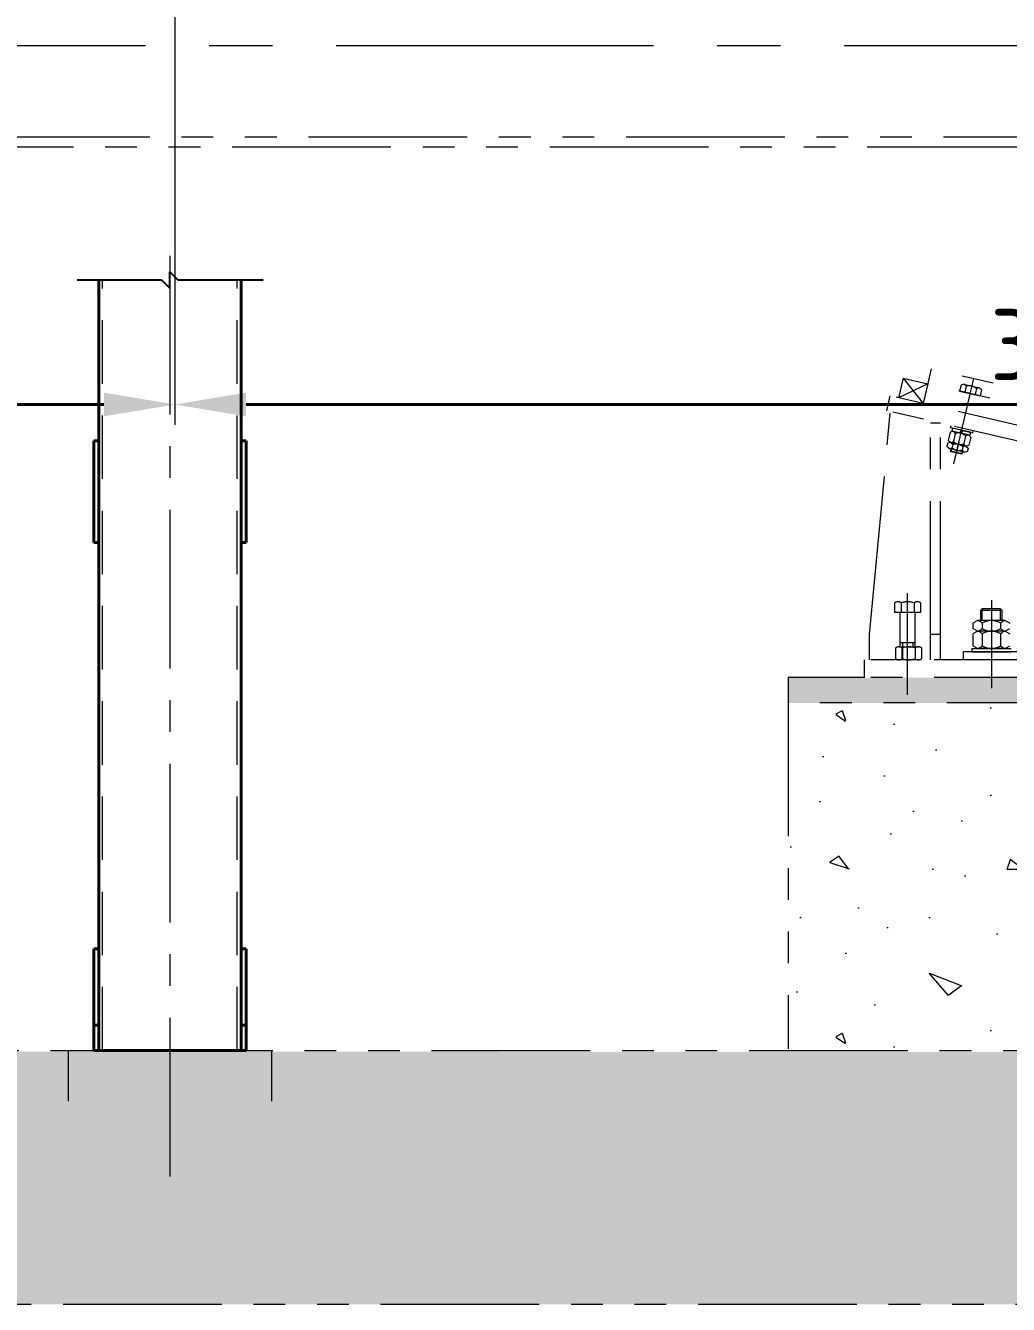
# Model space of a CAD drawing. Header units: millimetres. Extents: x 52110 to 400893, y -153728 to 31997.
# Drawn here: x 173490 to 175425, y -127444 to -124927 of the extents above; entities that cross this region are included whole.
import ezdxf
from ezdxf.lldxf.tags import DXFTag

# ---------------------------------------------------------------- set-up
doc = ezdxf.new("R2010")
doc.units = ezdxf.units.MM
doc.header["$LTSCALE"] = 500
for name, pattern in [('CENTER', [2, 1.25, -0.25, 0.25, -0.25]), ('DASHED2', [0.375, 0.25, -0.125]), ('PHANTOM2', [1.25, 0.625, -0.125, 0.125, -0.125, 0.125, -0.125])]:
    doc.linetypes.add(name, pattern=pattern)
for name, color, linetype, lineweight in [('2D', 4, 'PHANTOM2', 20), ('POU', 4, 'Continuous', 20), ('SHI', 7, 'Continuous', 40), ('XU', 6, 'DASHED2', 20), ('ZHONG', 1, 'CENTER', 20)]:
    doc.layers.add(name, color=color, linetype=linetype, lineweight=lineweight)
doc.layers.add('4', color=4, linetype='PHANTOM')
doc.layers.add('X1', color=4, linetype='Continuous')
doc.styles.add('GB', font='gbenor.shx', dxfattribs={"bigfont": 'gbcbig.shx'})
tags = doc.linetypes.add('PHANTOM', pattern=[2.5, 1.25, -0.25, 0.25, -0.25, 0.25, -0.25]).pattern_tags.tags
tags[14:15] = [DXFTag(74, 4), DXFTag(75, 0), DXFTag(340, '0'), DXFTag(46, 1.0), DXFTag(50, 0.0), DXFTag(44, 0.0), DXFTag(45, 0.0)]
tags[12:13] = [DXFTag(74, 4), DXFTag(75, 0), DXFTag(340, '0'), DXFTag(46, 1.0), DXFTag(50, 0.0), DXFTag(44, 0.0), DXFTag(45, 0.0)]
tags[10:11] = [DXFTag(74, 4), DXFTag(75, 0), DXFTag(340, '0'), DXFTag(46, 1.0), DXFTag(50, 0.0), DXFTag(44, 0.0), DXFTag(45, 0.0)]
tags[8:9] = [DXFTag(74, 4), DXFTag(75, 0), DXFTag(340, '0'), DXFTag(46, 1.0), DXFTag(50, 0.0), DXFTag(44, 0.0), DXFTag(45, 0.0)]
tags[6:7] = [DXFTag(74, 4), DXFTag(75, 0), DXFTag(340, '0'), DXFTag(46, 1.0), DXFTag(50, 0.0), DXFTag(44, 0.0), DXFTag(45, 0.0)]
tags[4:5] = [DXFTag(74, 4), DXFTag(75, 0), DXFTag(340, '0'), DXFTag(46, 1.0), DXFTag(50, 0.0), DXFTag(44, 0.0), DXFTag(45, 0.0)]
doc.dimstyles.new('ISO-25$0', dxfattribs={"dimscale": 40, "dimtxt": 3.5, "dimasz": 3.5, "dimexe": 1, "dimexo": 0.2, "dimgap": 1.2, "dimtad": 1, "dimtoh": 1, "dimdec": 1, "dimzin": 9, "dimdsep": 46, "dimtxsty": 'GB', "dimcen": 0, "dimclrd": 3, "dimclre": 3, "dimclrt": 256, "dimadec": 0, "dimazin": 2, "dimtfac": 1, "dimtdec": 1, "dimtix": 1, "dimtmove": 0, "dimatfit": 3, "dimldrblk": 'DOTSMALL', "dimfxl": 0, "dimlwd": -1, "dimlwe": 20, "dimarcsym": 0})

# ---------------------------------------------------------------- blocks, each defined once
blk = doc.blocks.new('*D946')
at = {"color": 3, "linetype": 'ByBlock', "lineweight": 20}
for p, q in [((219793.7, 74429.3), (219793.7, 72656.2)), ((216243.7, 74149.1), (216243.7, 72656.2))]:
    blk.add_line(p, q, dxfattribs=at)
at = {"color": 3, "linetype": 'ByBlock'}
blk.add_line((216383.7, 72696.2), (219653.7, 72696.2), dxfattribs=at)
at = {"color": 3}
for points in [[(216383.7, 72719.6), (216383.7, 72672.9), (216243.7, 72696.2)], [(219653.7, 72719.6), (219653.7, 72672.9), (219793.7, 72696.2)]]:
    blk.add_solid(points, dxfattribs=at)
at = {"layer": 'Defpoints', "color": 0}
for p in [(219793.7, 74437.3), (216243.7, 74157.1), (219793.7, 72696.2)]:
    blk.add_point(p, dxfattribs=at)
at = {"insert": (218018.7, 72814.2), "char_height": 140, "attachment_point": 5, "style": 'GB'}
blk.add_mtext('3550', dxfattribs=at)
blk = doc.blocks.new('_DotSmall')
at = {"color": 0, "linetype": 'ByBlock', "const_width": 0.5}
blk.add_lwpolyline([(-0.0625, 0, 1), (0.0625, 0, 1)], format="xyb", close=True, dxfattribs=at)
blk = doc.blocks.new('*D947')
at = {"color": 3, "linetype": 'ByBlock', "lineweight": 20}
for p, q in [((212693.7, 74429.3), (212693.7, 72656.2)), ((216243.7, 74429.3), (216243.7, 72656.2))]:
    blk.add_line(p, q, dxfattribs=at)
at = {"color": 3, "linetype": 'ByBlock'}
blk.add_line((212833.7, 72696.2), (216103.7, 72696.2), dxfattribs=at)
at = {"color": 3}
for points in [[(212833.7, 72719.6), (212833.7, 72672.9), (212693.7, 72696.2)], [(216103.7, 72719.6), (216103.7, 72672.9), (216243.7, 72696.2)]]:
    blk.add_solid(points, dxfattribs=at)
at = {"layer": 'Defpoints', "color": 0}
for p in [(212693.7, 74437.3), (216243.7, 74437.3), (216243.7, 72696.2)]:
    blk.add_point(p, dxfattribs=at)
at = {"insert": (214468.7, 72814.2), "char_height": 140, "attachment_point": 5, "style": 'GB'}
blk.add_mtext('3550', dxfattribs=at)
blk = doc.blocks.new('pppp')
at = {"layer": '2D'}
for p, q in [((185988.6, 76733.5), (186388.6, 76733.5)), ((185988.6, 76733.5), (185988.6, 76633.5)), ((186388.6, 76733.5), (186388.6, 76633.5))]:
    blk.add_line(p, q, dxfattribs=at)
at = {"layer": 'SHI'}
for p, q in [((186048.6, 76733.5), (186048.6, 78250.7)), ((186328.6, 76733.5), (186328.6, 78250.7)), ((186048.6, 77933.5), (186038.6, 77933.5)), ((186038.6, 77933.5), (186038.6, 77733.5)), ((186328.6, 77933.5), (186338.6, 77933.5)), ((186338.6, 77933.5), (186338.6, 77733.5)), ((186038.6, 77733.5), (186048.6, 77733.5)), ((186338.6, 77733.5), (186328.6, 77733.5)), ((186048.6, 76933.5), (186038.6, 76933.5)), ((186038.6, 76933.5), (186038.6, 76733.5)), ((186328.6, 76933.5), (186338.6, 76933.5)), ((186338.6, 76933.5), (186338.6, 76733.5)), ((186038.6, 76783.5), (186048.6, 76783.5)), ((186338.6, 76783.5), (186328.6, 76783.5)), ((186038.6, 76733.5), (186048.6, 76733.5)), ((186048.6, 76733.5), (186328.6, 76733.5)), ((186288.6, 76733.5), (186088.6, 76733.5)), ((186338.6, 76733.5), (186328.6, 76733.5))]:
    blk.add_line(p, q, dxfattribs=at)
at = {"layer": 'X1'}
for p, q in [((186005.8, 78250.7), (186172.2, 78250.7)), ((186172.2, 78250.7), (186188.6, 78234.3)), ((186188.6, 78234.3), (186188.6, 78266.5)), ((186188.6, 78266.5), (186204.5, 78250.7)), ((186204.5, 78250.7), (186372.2, 78250.7))]:
    blk.add_line(p, q, dxfattribs=at)
at = {"layer": 'XU'}
for p, q in [((186056.1, 76733.5), (186056.1, 78250.7)), ((186321.1, 76733.5), (186321.1, 78250.7))]:
    blk.add_line(p, q, dxfattribs=at)
at = {"layer": 'ZHONG', "ltscale": 0.5}
blk.add_line((186188.6, 78298), (186188.6, 76425), dxfattribs=at)
blk = doc.blocks.new("斜'")
at = {"layer": '4', "linetype": 'Continuous'}
h = blk.add_hatch(dxfattribs=at)
h.set_pattern_fill('AR-SAND', color=256, style=0)
h.set_pattern_definition([(37.5, (-41108.695, -3213.967), (-1.60003, 48.941324), [0, -38.608, 0, -43.18, 0, -41.275]), (7.5, (-41108.695, -3213.967), (44.95233, 71.68251), [0, -20.828, 0, -34.798, 0, -13.335]), (327.5, (-41139.937, -3213.967), (79.099237, 0.14372), [0, -12.7, 0, -45.72, 0, -59.69]), (317.5, (-41139.94, -3213.967), (76.35565, 22.29293), [0, -6.35, 0, -29.972, 0, -34.29])])
h.paths.add_polyline_path([(-3253.8, 10945.5), (-3432.6, 10945.5), (-3440.5, 10895.5), (-3304.2, 10895.5), (-3304.2, 10745.5), (-2810.3, 10745.5), (-2810.3, 10895.5), (-2535.8, 10895.5), (-2535.8, 10945.5), (-2859.9, 10945.5), (-2859.9, 10795.5), (-3253.8, 10795.5)])
h.paths.add_polyline_path([(-3432.6, 10945.5), (-3778.8, 10945.5), (-3778.8, 10945.6), (-3929, 10945.6), (-3929, 10895.5), (-3440.5, 10895.5)])
h.paths.add_polyline_path([(-2398.8, 10945.5), (-2535.8, 10945.5), (-2535.8, 10895.5), (-2398.8, 10895.5)])
h.paths.add_polyline_path([(-1929, 10945.5), (-2078.8, 10945.5), (-2398.8, 10945.5), (-2398.8, 10895.5), (-1929, 10895.5)])
at = {"layer": 'POU'}
h = blk.add_hatch(dxfattribs=at)
h.set_pattern_fill('CONC', color=256, scale=25, style=0)
h.set_pattern_definition([(0, (-481651.1, -460725.06), (0, 635), [0, -635]), (0, (-481644.74, -460947.3), (0, 635), [0, -635]), (0, (-481625.7, -460604.4), (0, 635), [0, -635]), (338.1986, (-481955.89, -460801.26), (1905.000173, -634.999943), [68.3914, -3351.18837]), (216.8699, (-481892.39, -460826.66), (1904.999948, 1270.000078), [31.75, -3143.25]), (130.6013, (-481917.79, -460845.715), (3175.0002675, -3809.9993765), [58.5438, -5795.8666]), (206.5651, (-482127.34, -460921.91), (-634.99947, -635.00083), [14.19923, -1405.70394]), (326.3099, (-482140.04, -460928.26), (1269.99972, -635.000847), [22.89556, -2266.62996]), (108.4349, (-482120.99, -460940.96), (-634.998986, 1270.000276), [20.0806, -1987.9659]), (225, (-481720.94, -460985.4), (0, -635.0002), [26.9405, -871.08474]), (0, (-481740, -461004.46), (635, 635), [38.1, -596.9]), (135, (-481701.9, -461004.46), (-635.0002, 0), [26.9405, -871.08474]), (251.5651, (-481797.14, -460579.01), (634.998986, 1270.000276), [20.0806, -1987.9659]), (0, (-481803.5, -460598.06), (635, 635), [31.75, -603.25]), (143.1301, (-481771.74, -460598.06), (-1904.999948, 1270.000078), [31.75, -3143.25]), (213.6901, (-482133.69, -460572.66), (1269.99972, 635.000847), [22.89556, -2266.62996]), (341.5651, (-482152.74, -460585.36), (-1270.000276, 634.998986), [40.1612, -1967.8853]), (126.8699, (-482114.64, -460598.06), (1270.000078, -1904.999948), [31.75, -3143.25]), (0, (-481949.54, -460598.06), (0, 635), [0, -635]), (0, (-482121, -460763.16), (0, 635), [0, -635]), (0, (-481943.2, -460998.1), (0, 635), [0, -635]), (0, (-481771.74, -460801.26), (0, 635), [0, -635]), (0, (-481955.9, -460693.3), (0, 635), [0, -635]), (0, (-482095.6, -460674.26), (0, 635), [0, -635]), (0, (-482038.44, -460712.36), (0, 635), [0, -635]), (0, (-482063.84, -460864.76), (0, 635), [0, -635]), (0, (-482216.24, -460839.36), (0, 635), [0, -635]), (0, (-482209.9, -460693.3), (0, 635), [0, -635]), (0, (-482228.94, -460553.6), (0, 635), [0, -635]), (0, (-482032.1, -460528.2), (0, 635), [0, -635]), (0, (-481892.4, -460502.8), (0, 635), [0, -635]), (0, (-481670.14, -460528.2), (0, 635), [0, -635]), (0, (-481822.54, -460725.06), (0, 635), [0, -635]), (0, (-481886.04, -460610.76), (0, 635), [0, -635]), (0, (-481835.24, -460915.56), (0, 635), [0, -635]), (0, (-482025.74, -460947.3), (0, 635), [0, -635]), (0, (-481835.24, -461087), (0, 635), [0, -635]), (0, (-482044.8, -461048.9), (0, 635), [0, -635]), (0, (-482248, -461067.96), (0, 635), [0, -635]), (0, (-482171.8, -461099.7), (0, 635), [0, -635]), (0, (-482165.44, -461010.8), (0, 635), [0, -635]), (0, (-481740, -461112.4), (0, 635), [0, -635]), (0, (-481663.8, -460852.06), (0, 635), [0, -635]), (0, (-481695.54, -460661.56), (0, 635), [0, -635]), (0, (-481987.64, -461118.76), (0, 635), [0, -635])])
h.paths.add_polyline_path([(-1929, 10214.6), (-1929, 10895.5), (-2823.8, 10895.5), (-2823.8, 10745.5), (-3303.8, 10745.5), (-3303.8, 10895.5), (-3929, 10895.5), (-3929, 10214.6)])
h.paths.add_polyline_path([(-4612.1, 10766.2), (-4480.8, 10766.2), (-4480.8, 10964), (-4612.1, 10964)], flags=9)
h.paths.add_polyline_path([(-1774.4, 10468.9), (-1643.1, 10468.9), (-1643.1, 10615.2), (-1774.4, 10615.2)], flags=9)
at = {"layer": '2D'}
for p, q in [((-3702.6, 11535.2), (-3711.6, 11496.3)), ((-3702.6, 11535.2), (-3662.8, 11485)), ((-3702.6, 11535.2), (-3653.8, 11524)), ((-3647.1, 11553.2), (-3662.8, 11485)), ((-2429.1, 11272), (-3647.1, 11553.2)), ((-3653.8, 11524), (-3711.6, 11496.3)), ((-3653.8, 11524), (-3662.8, 11485)), ((-2435.9, 11242.8), (-3653.8, 11524)), ((-3588.6, 11521.2), (-3591.3, 11509.6)), ((-3591.3, 11509.6), (-3550.8, 11500.2)), ((-3582.8, 11523), (-3588.6, 11521.2)), ((-3582.8, 11523), (-3552.4, 11516)), ((-3578.4, 11518.9), (-3581.1, 11507.2)), ((-3558.2, 11514.2), (-3560.9, 11502.5)), ((-3552.4, 11516), (-3548.1, 11511.9)), ((-3548.1, 11511.9), (-3550.8, 11500.2)), ((-3728.5, 11500.2), (-3735.2, 11470.9)), ((-2072, 11117.8), (-3728.5, 11500.2)), ((-3768.8, 11030.5), (-3727.5, 11469.2)), ((-2078.8, 11088.5), (-3735.2, 11470.9)), ((-3648.8, 10980.5), (-3648.8, 11446.4)), ((-3628.8, 11446.4), (-3648.8, 11446.4)), ((-3628.8, 10980.5), (-3628.8, 11446.4)), ((-3604.3, 11430.1), (-3610, 11428.4)), ((-3609.3, 11437.5), (-3608.3, 11441.7)), ((-3588, 11432.5), (-3609.3, 11437.5)), ((-3605.5, 11436.6), (-3606.9, 11430.7)), ((-3571.3, 11422.5), (-3606.9, 11430.7)), ((-3570, 11428.4), (-3605.5, 11436.6)), ((-3573.9, 11423.1), (-3604.3, 11430.1)), ((-3587.7, 11432.5), (-3592.5, 11427.4)), ((-3584.4, 11431.7), (-3589.1, 11426.6)), ((-3588, 11432.5), (-3565.3, 11427.3)), ((-3565.3, 11427.3), (-3564.4, 11431.5)), ((-3615, 11406.7), (-3616.5, 11400.5)), ((-3609.3, 11408.4), (-3615, 11406.7)), ((-3610, 11428.4), (-3613.7, 11412.5)), ((-3609.3, 11408.4), (-3613.7, 11412.5)), ((-3578.9, 11401.4), (-3609.3, 11408.4)), ((-3578.9, 11401.4), (-3609.3, 11408.4)), ((-3604.9, 11404.3), (-3606.3, 11398.2)), ((-3599.9, 11426), (-3603.6, 11410.2)), ((-3579.6, 11421.4), (-3583.3, 11405.5)), ((-3573.9, 11423.1), (-3569.5, 11419)), ((-3569.5, 11419), (-3573.2, 11403.2)), ((-3570, 11428.4), (-3571.3, 11422.5)), ((-3612.1, 11396.4), (-3616.5, 11400.5)), ((-3581.7, 11389.4), (-3612.1, 11396.4)), ((-3608.6, 11395.6), (-3609.4, 11391.9)), ((-3608.2, 11390), (-3609.4, 11391.9)), ((-3609.4, 11391.9), (-3586, 11386.5)), ((-3607, 11395.3), (-3608.2, 11390)), ((-3587.9, 11385.3), (-3608.2, 11390)), ((-3586.7, 11390.6), (-3587.9, 11385.3)), ((-3586, 11386.5), (-3587.9, 11385.3)), ((-3584.7, 11399.6), (-3586.1, 11393.5)), ((-3585.2, 11390.2), (-3586, 11386.5)), ((-3581.7, 11389.4), (-3575.9, 11391.2)), ((-3578.9, 11401.4), (-3573.2, 11403.2)), ((-3578.9, 11401.4), (-3574.5, 11397.3)), ((-3574.5, 11397.3), (-3575.9, 11391.2)), ((-3719.1, 11073.6), (-3719.1, 11092.8)), ((-3706.4, 11092.8), (-3706.4, 11073.6)), ((-3680.9, 11092.8), (-3680.9, 11073.6)), ((-3668.2, 11092.8), (-3668.2, 11073.6)), ((-3549.8, 11077.8), (-3546.8, 11080.8)), ((-3549.8, 11057.8), (-3549.8, 11077.8)), ((-3507.8, 11077.8), (-3549.8, 11077.8)), ((-3546.8, 11057.8), (-3546.8, 11080.8)), ((-3510.7, 11080.8), (-3546.8, 11080.8)), ((-3510.7, 11057.8), (-3510.7, 11080.8)), ((-3510.7, 11080.8), (-3507.8, 11077.8)), ((-3507.8, 11057.8), (-3507.8, 11077.8)), ((-3668.2, 11073.6), (-3719.1, 11073.6)), ((-3708.7, 11073.6), (-3708.7, 11005.9)), ((-3678.7, 11004.5), (-3678.7, 11073.6)), ((-3556.1, 11057.8), (-3565.1, 11052.5)), ((-3565.1, 11052.5), (-3565.1, 11042)), ((-3501.5, 11057.8), (-3556.1, 11057.8)), ((-3547, 11052.5), (-3547, 11042)), ((-3510.6, 11052.5), (-3510.6, 11042)), ((-3501.5, 11057.8), (-3492.4, 11052.5)), ((-3768.8, 10980.5), (-3768.8, 11030.5)), ((-3628.8, 11030.5), (-3648.8, 11030.5)), ((-3556.1, 11036.8), (-3565.1, 11042)), ((-3556.1, 11036.8), (-3565.1, 11031.5)), ((-3565.1, 11031.5), (-3565.1, 11008)), ((-3501.5, 11036.8), (-3556.1, 11036.8)), ((-3501.5, 11036.8), (-3556.1, 11036.8)), ((-3547, 11031.5), (-3547, 11008)), ((-3510.6, 11031.5), (-3510.6, 11008)), ((-3501.5, 11036.8), (-3492.4, 11042)), ((-3501.5, 11036.8), (-3492.4, 11031.5)), ((-3717.2, 10982.3), (-3717.2, 11004.3)), ((-3710.9, 11006.1), (-3672.7, 11006.1)), ((-3708.7, 11014.6), (-3678.7, 11014.6)), ((-3704.5, 10982.3), (-3704.5, 11004.3)), ((-3703.7, 11014.6), (-3703.7, 10982.1)), ((-3683.7, 11014.6), (-3683.7, 11005.3)), ((-3679.1, 11004.3), (-3679.1, 10982.3)), ((-3666.3, 11004.3), (-3666.3, 10982.3)), ((-3567.6, 11002.8), (-3489.9, 11002.8)), ((-3567.6, 11002.8), (-3567.6, 10996.5)), ((-3556.1, 11002.8), (-3565.1, 11008)), ((-3501.5, 11002.8), (-3556.1, 11002.8)), ((-3501.5, 11002.8), (-3492.4, 11008)), ((-2078.8, 10980.5), (-3778.8, 10980.5)), ((-3778.8, 10945.5), (-3778.8, 10980.5)), ((-3672.7, 10980.5), (-3710.9, 10980.5)), ((-3473.7, 10996.5), (-3583.7, 10996.5)), ((-3583.7, 10980.5), (-3583.7, 10996.5)), ((-3473.7, 10980.5), (-3583.7, 10980.5)), ((-3567.6, 10996.5), (-3489.9, 10996.5)), ((-3929, 10945.6), (-3929, 10214.6)), ((-3778.3, 10945.6), (-3929, 10945.6)), ((-2078.8, 10945.5), (-3778.8, 10945.5)), ((-3303.8, 10895.5), (-3929, 10895.5))]:
    blk.add_line(p, q, dxfattribs=at)
for centre, radius, start, end in [((-3586.9, 11514.2), 9.73, 29.0508, 64.9492), ((-3572, 11500.5), 19.5, 44.7958, 109.2042), ((-3552.6, 11506.3), 9.73, 89.0508, 124.9492), ((-3608.4, 11421.3), 9.73, 29.0508, 64.9492), ((-3609.1, 11418.1), 9.73, 269.0508, 304.9492), ((-3613.4, 11399.6), 9.73, 29.0508, 64.9492), ((-3598.5, 11385.9), 19.5, 44.7958, 109.2042), ((-3589.7, 11423.9), 19.5, 224.7958, 289.2042), ((-3593.5, 11407.6), 19.5, 44.7958, 109.2042), ((-3574.8, 11410.2), 9.73, 209.0508, 244.9492), ((-3574.1, 11413.4), 9.73, 89.0508, 124.9492), ((-3611.9, 11406.2), 9.73, 269.0508, 304.9492), ((-3592.5, 11411.9), 19.5, 224.7958, 289.2042), ((-3577.6, 11398.2), 9.73, 209.0508, 244.9492), ((-3579.1, 11391.7), 9.73, 89.0508, 124.9492), ((-3712.7, 11082.7), 11.9, 57.7964, 122.2036), ((-3693.7, 11049.6), 45, 73.5739, 106.4261), ((-3674.6, 11082.7), 11.9, 57.7965, 122.2035), ((-3558.3, 11043.4), 14.6, 38.9393, 81.0607), ((-3528.8, 11023.7), 34.1, 57.7958, 122.2042), ((-3499.2, 11043.4), 14.6, 98.9393, 141.0607), ((-3558.3, 11051.2), 14.6, 278.9393, 321.0607), ((-3558.3, 11022.4), 14.6, 38.9393, 81.0607), ((-3528.8, 11070.9), 34.1, 237.7958, 302.2042), ((-3528.8, 11002.7), 34.1, 57.7958, 122.2042), ((-3499.2, 11051.2), 14.6, 218.9393, 261.0607), ((-3499.2, 11022.4), 14.6, 98.9393, 141.0607), ((-3710.9, 10994.1), 11.9, 57.7965, 122.2035), ((-3691.8, 10961.1), 45, 73.5739, 106.4261), ((-3672.7, 10994.1), 11.9, 57.7965, 122.2035), ((-3558.3, 11017.2), 14.6, 278.9393, 321.0607), ((-3528.8, 11036.9), 34.1, 237.7958, 302.2042), ((-3499.2, 11017.2), 14.6, 218.9393, 261.0607), ((-3710.9, 10992.4), 11.9, 237.7965, 302.2035), ((-3691.8, 11025.5), 45, 253.5739, 286.4261), ((-3672.7, 10992.4), 11.9, 237.7965, 302.2035)]:
    blk.add_arc(centre, radius, start, end, dxfattribs=at)
at = {"layer": 'ZHONG'}
for p, q in [((-3564.3, 11534.1), (-3603.1, 11366)), ((-3586.8, 11436.4), (-3590, 11422.7)), ((-3593.2, 11408.8), (-3597.8, 11389)), ((-3693.8, 10911.6), (-3693.8, 11111.7)), ((-3528.8, 11098.1), (-3528.8, 10924.6)), ((-3528.8, 11009.1), (-3528.8, 10990.2))]:
    blk.add_line(p, q, dxfattribs=at)
blk = doc.blocks.new('LDJXKJ')
at = {"layer": '2D'}
for p, q in [((129704.8, 59813.7), (119704.6, 59813.7)), ((138304.6, 59793.7), (119704.6, 59793.7))]:
    blk.add_line(p, q, dxfattribs=at)
at = {"layer": 'ZHONG', "linetype": 'CENTER'}
blk.add_line((138446.7, 59993.7), (119580.6, 59993.7), dxfattribs=at)
at = {"layer": '4'}
blk.add_blockref("斜'", (128640.3, 47804.2), dxfattribs=at)
blk = doc.blocks.new('JC')
at = {"layer": 'POU'}
h = blk.add_hatch(dxfattribs=at)
h.set_pattern_fill('AR-CONC', color=256, scale=3, style=0)
h.set_pattern_definition([(50, (-3882, 71399.3), (546.554, -47.8173), [57.15, -628.65]), (355, (-3882, 71399.3), (-105.7285, 573.17), [45.72, -502.92]), (100.451, (-3836.44, 71395.3), (440.8275, 525.35), [48.57, -534.27]), (46.1842, (-3882, 71551.7), (813.2371, -126.127), [85.725, -942.975]), (96.6356, (-3814.2, 71541.2), (712.2127, 742.2767), [72.855, -801.405]), (351.184, (-3882, 71551.7), (712.214, 742.2754), [68.58, -754.38]), (21, (-3805.8, 71513.6), (454.8446, -306.7966), [57.15, -628.65]), (326, (-3805.8, 71513.6), (185.4061, 552.5639), [45.72, -502.92]), (71.4514, (-3767.9, 71488), (640.2495, 245.7686), [48.57, -534.27]), (37.5, (-3881.98, 71399.29), (9.2658, 253.66512), [0, -496.824, 0, -510.54, 0, -504.825]), (7.5, (-3881.98, 71399.3), (200.459, 300.54172), [0, -291.084, 0, -485.394, 0, -192.405]), (327.5, (-4051.9, 71399.29), (406.77179, -17.18623), [0, -190.5, 0, -594.36, 0, -788.67]), (317.5, (-4128.1, 71399.3), (444.38754, 76.2795), [0, -247.65, 0, -394.716, 0, -560.07])])
h.paths.add_polyline_path([(187627.9, 91609.2), (164362.5, 91614.9), (164362.5, 91116.1), (188127.9, 91116.1)])
at = {"layer": '2D'}
for p, q in [((162907.5, 91616.1), (188869.6, 91616.2)), ((189369.6, 91116.1), (162207.5, 91116.1))]:
    blk.add_line(p, q, dxfattribs=at)
blk = doc.blocks.new('sl')
for base, p1, p2, picture, middle in [((216243.72, 72696.24), (212693.72, 74437.31), (216243.72, 74437.31), '*D947', (214468.72, 72814.24)), ((219793.72, 72696.24), (216243.72, 74157.09), (219793.72, 74437.31), '*D946', (218018.72, 72814.24))]:
    dim = blk.add_linear_dim(base=base, p1=p1, p2=p2, dimstyle='ISO-25$0', override={"dimatfit": 0, "dimfxl": 1.8})
    dim.commit()
    dim.dimension.update_dxf_attribs({"geometry": picture, "text_midpoint": middle})

msp = doc.modelspace()

# ---------------------------------------------------------------- block references
at = {"layer": 'SHI'}
for name, p in [('sl', (-42459.21967, -198368.72241)), ('JC', (3881.98104, -218560.17338)), ('LDJXKJ', (50279.93543, -184959.7788)), ('pppp', (-12414.12461, -203677.53689))]:
    msp.add_blockref(name, p, dxfattribs=at)

doc.saveas('drawing.dxf')
